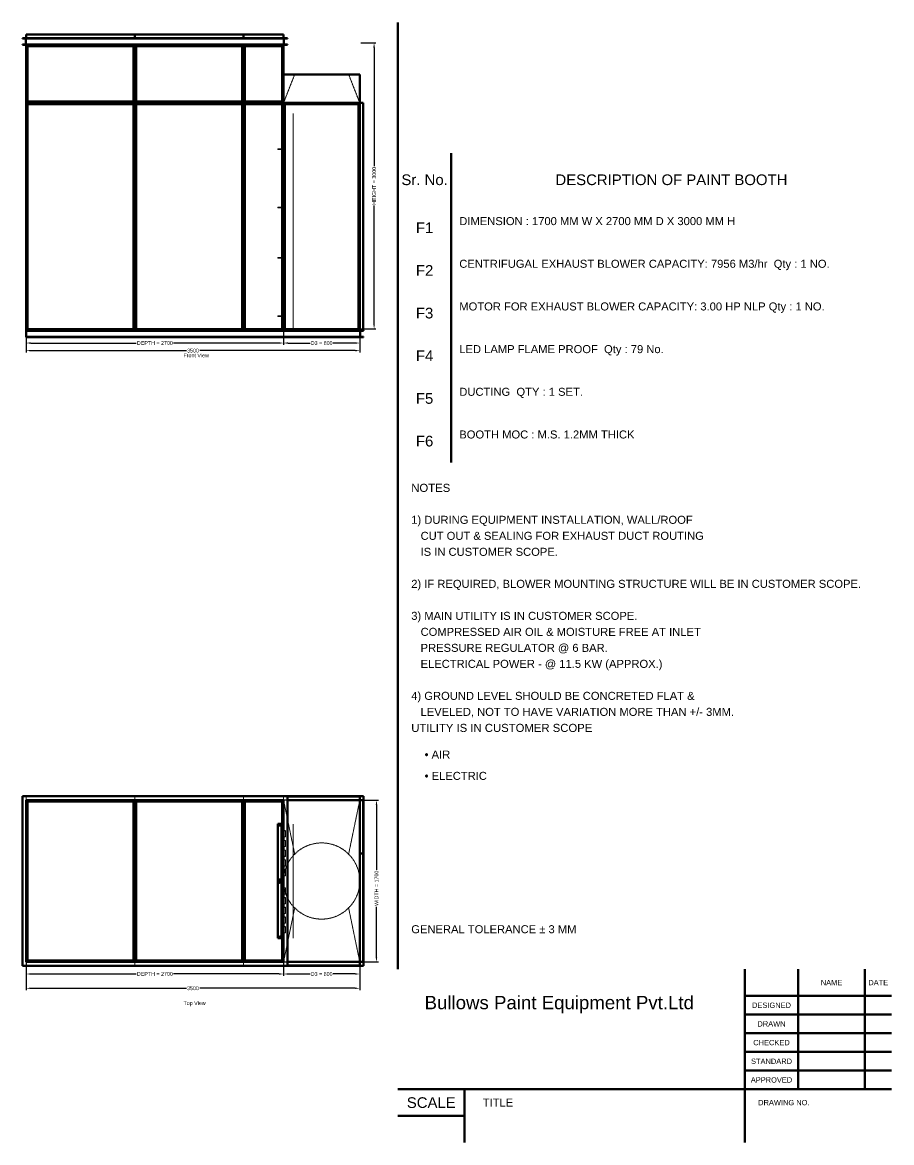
# Model space of a CAD drawing. Header units: millimetres. Extents: x -44 to 17066, y 420 to 12180.
# Drawn here: x 7946 to 17066, y 420 to 12180 of the extents above; entities that cross this region are included whole.
import ezdxf
from ezdxf.enums import TextEntityAlignment as Align

# ---------------------------------------------------------------- set-up
doc = ezdxf.new("R2010")
doc.units = ezdxf.units.MM
doc.linetypes.add('Hidden', pattern=[15, 5, -3, 5, -2])
for name, color, linetype, lineweight in [('Default', 7, 'Continuous', 50), ('Edges', 7, 'Hidden', 15), ('HiddenEdges', 2, 'Hidden', 15), ('HiddenSilhouettes', 2, 'Hidden', 15), ('HiddenWires', 7, 'Hidden', 15), ('Silhouettes', 7, 'Continuous', 50), ('Wires', 7, 'Hidden', 15)]:
    doc.layers.add(name, color=color, linetype=linetype, lineweight=lineweight)
doc.layers.add('Dimension', color=7, linetype='Continuous', lineweight=50, true_color=0x6495ed)
doc.styles.add('Default', font='arial.ttf')
doc.dimstyles.get("Standard").update_dxf_attribs({"dimtxt": 0.18, "dimasz": 0.18, "dimexe": 0.18, "dimexo": 0.0625, "dimgap": 0.09, "dimtad": 0, "dimtih": 1, "dimtoh": 1, "dimdec": 4, "dimzin": 0, "dimdsep": 46, "dimtxsty": 'Standard', "dimcen": 0.09, "dimadec": 0, "dimazin": 0, "dimtfac": 1, "dimtdec": 4, "dimtofl": 0, "dimtmove": 0, "dimatfit": 3, "dimfxl": 1, "dimtolj": 1, "dimtzin": 0, "dimarcsym": 0})

# ---------------------------------------------------------------- blocks, each defined once
blk = doc.blocks.new('Top')
at = {"layer": 'Edges'}
for points in [[(990, 656), (1067, 283)], [(1633, -283), (1750, -850)]]:
    blk.add_lwpolyline(points, dxfattribs=at)
for points in [[(1633, 283, 0), (1750, 850, 0)], [(990, -656, 0), (1067, -283, 0)]]:
    blk.add_polyline3d(points, dxfattribs=at)
for start, end in [(45, 135), (135, 154.1767), (315, 45), (205.8233, 225), (225, 315)]:
    blk.add_arc((1350, 0), 400, start, end, dxfattribs=at)
at = {"layer": 'HiddenEdges'}
blk.add_lwpolyline([(950, 850), (990, 656)], dxfattribs=at)
for points in [[(-1753, -853, 0), (-1753, 853, 0)], [(-1753, 853, 0), (953, 853, 0)], [(-1750, 853, 0), (1753, 853, 0)], [(-1749, 850, 0), (-1749, 887, 0)], [(-1749, 887, 0), (-611, 887, 0)], [(-1749, 849, 0), (-611, 849, 0)], [(-1749, -849, 0), (-1749, 849, 0)], [(-1735, 887, 0), (-1735, 888, 0)], [(-625, 887, 0), (-625, 888, 0)], [(-611, 850, 0), (-611, 887, 0)], [(-611, -849, 0), (-611, 849, 0)], [(-609, 850, 0), (-609, 887, 0)], [(-609, 887, 0), (529, 887, 0)], [(-609, 849, 0), (529, 849, 0)], [(-609, -849, 0), (-609, 849, 0)], [(-595, 887, 0), (-595, 888, 0)], [(515, 887, 0), (515, 888, 0)], [(529, 850, 0), (529, 887, 0)], [(529, -849, 0), (529, 849, 0)], [(531, 850, 0), (531, 887, 0)], [(531, 887, 0), (949, 887, 0)], [(531, -849, 0), (531, 849, 0)], [(531, 849, 0), (949, 849, 0)], [(545, 887, 0), (545, 888, 0)], [(935, 887, 0), (935, 888, 0)], [(949, 850, 0), (949, 887, 0)], [(949, -849, 0), (949, 849, 0)], [(951, 887, 0), (1749, 887, 0)], [(951, 850, 0), (951, 887, 0)], [(953, -853, 0), (953, 853, 0)], [(965, 887, 0), (965, 888, 0)], [(1735, 887, 0), (1735, 888, 0)], [(1749, 850, 0), (1749, 887, 0)], [(1751, 291, 0), (1751, 849, 0)], [(1751, 849, 0), (1787, 849, 0)], [(1753, -853, 0), (1753, 853, 0)], [(1750, 813, 0), (1751, 813, 0)], [(1750, 327, 0), (1751, 327, 0)], [(1750, 253, 0), (1751, 253, 0)], [(1751, 291, 0), (1787, 291, 0)], [(1751, -849, 0), (1751, 289, 0)], [(1751, 289, 0), (1787, 289, 0)], [(950, -850, 0), (990, -656, 0)], [(1750, -813, 0), (1751, -813, 0)], [(-1753, -853, 0), (953, -853, 0)], [(-1750, -853, 0), (1753, -853, 0)], [(-1749, -849, 0), (-611, -849, 0)], [(-1749, -887, 0), (-1749, -850, 0)], [(-1749, -887, 0), (-611, -887, 0)], [(-1735, -888, 0), (-1735, -887, 0)], [(-625, -888, 0), (-625, -887, 0)], [(-611, -887, 0), (-611, -850, 0)], [(-609, -849, 0), (529, -849, 0)], [(-609, -887, 0), (-609, -850, 0)], [(-609, -887, 0), (529, -887, 0)], [(-595, -888, 0), (-595, -887, 0)], [(515, -888, 0), (515, -887, 0)], [(529, -887, 0), (529, -850, 0)], [(531, -849, 0), (949, -849, 0)], [(531, -887, 0), (531, -850, 0)], [(531, -887, 0), (949, -887, 0)], [(545, -888, 0), (545, -887, 0)], [(935, -888, 0), (935, -887, 0)], [(949, -887, 0), (949, -850, 0)], [(951, -887, 0), (951, -850, 0)], [(951, -887, 0), (1749, -887, 0)], [(965, -888, 0), (965, -887, 0)], [(1735, -888, 0), (1735, -887, 0)], [(1749, -887, 0), (1749, -850, 0)], [(1751, -849, 0), (1787, -849, 0)]]:
    blk.add_polyline3d(points, dxfattribs=at)
blk.add_arc((1350, 0), 400, 154.1767, 205.8233, dxfattribs=at)
at = {"layer": 'HiddenSilhouettes'}
for points in [[(-1750, 850, 0), (-1750, 890, 0)], [(-1750, 850, 0), (-1750, 888, 0)], [(-1750, 888, 0), (-610, 888, 0)], [(-1750, 851, 0), (-610, 851, 0)], [(-610, 850, 0), (-610, 888, 0)], [(-610, 888, 0), (530, 888, 0)], [(-610, 851, 0), (530, 851, 0)], [(530, 850, 0), (530, 888, 0)], [(530, 888, 0), (950, 888, 0)], [(530, 851, 0), (950, 851, 0)], [(895, 850, 0), (1343, 850, 0)], [(950, 850, 0), (950, 888, 0)], [(950, 888, 0), (990, 888, 0)], [(950, 851, 0), (1750, 851, 0)], [(950, 850, 0), (990, 850, 0)], [(935, 588, 0), (950, 588, 0)], [(935, 586, 0), (950, 586, 0)], [(935, 523, 0), (950, 523, 0)], [(935, 522, 0), (950, 522, 0)], [(935, 486, 0), (950, 486, 0)], [(935, 484, 0), (950, 484, 0)], [(950, 529, 0), (970, 529, 0)], [(950, 527, 0), (969, 527, 0)], [(969, 464, 0), (969, 527, 0)], [(970, 463, 0), (970, 529, 0)], [(935, 421, 0), (950, 421, 0)], [(935, 420, 0), (950, 420, 0)], [(935, 384, 0), (950, 384, 0)], [(935, 382, 0), (950, 382, 0)], [(950, 464, 0), (969, 464, 0)], [(950, 463, 0), (970, 463, 0)], [(950, 427, 0), (970, 427, 0)], [(950, 425, 0), (969, 425, 0)], [(950, 362, 0), (969, 362, 0)], [(950, 361, 0), (970, 361, 0)], [(969, 362, 0), (969, 425, 0)], [(970, 361, 0), (970, 427, 0)], [(935, 319, 0), (950, 319, 0)], [(935, 318, 0), (950, 318, 0)], [(935, 282, 0), (950, 282, 0)], [(935, 280, 0), (950, 280, 0)], [(950, 325, 0), (970, 325, 0)], [(950, 323, 0), (969, 323, 0)], [(950, 260, 0), (969, 260, 0)], [(950, 259, 0), (970, 259, 0)], [(969, 260, 0), (969, 323, 0)], [(970, 259, 0), (970, 325, 0)], [(935, 217, 0), (950, 217, 0)], [(935, 216, 0), (950, 216, 0)], [(935, 180, 0), (950, 180, 0)], [(935, 178, 0), (950, 178, 0)], [(950, 223, 0), (970, 223, 0)], [(950, 221, 0), (969, 221, 0)], [(950, 158, 0), (969, 158, 0)], [(950, 157, 0), (970, 157, 0)], [(950, 121, 0), (970, 121, 0)], [(950, 119, 0), (969, 119, 0)], [(969, 158, 0), (969, 221, 0)], [(969, 56, 0), (969, 119, 0)], [(970, 157, 0), (970, 223, 0)], [(970, 55, 0), (970, 121, 0)], [(935, 115, 0), (950, 115, 0)], [(935, 114, 0), (950, 114, 0)], [(935, 78, 0), (950, 78, 0)], [(935, 76, 0), (950, 76, 0)], [(935, 13, 0), (950, 13, 0)], [(935, 12, 0), (950, 12, 0)], [(950, 56, 0), (969, 56, 0)], [(950, 55, 0), (970, 55, 0)], [(935, -12, 0), (950, -12, 0)], [(935, -14, 0), (950, -14, 0)], [(935, -77, 0), (950, -77, 0)], [(935, -78, 0), (950, -78, 0)], [(935, -114, 0), (950, -114, 0)], [(935, -116, 0), (950, -116, 0)], [(950, -71, 0), (970, -71, 0)], [(950, -73, 0), (969, -73, 0)], [(969, -136, 0), (969, -73, 0)], [(970, -137, 0), (970, -71, 0)], [(935, -179, 0), (950, -179, 0)], [(935, -180, 0), (950, -180, 0)], [(935, -216, 0), (950, -216, 0)], [(935, -218, 0), (950, -218, 0)], [(950, -136, 0), (969, -136, 0)], [(950, -137, 0), (970, -137, 0)], [(950, -173, 0), (970, -173, 0)], [(950, -175, 0), (969, -175, 0)], [(969, -238, 0), (969, -175, 0)], [(970, -239, 0), (970, -173, 0)], [(935, -281, 0), (950, -281, 0)], [(935, -282, 0), (950, -282, 0)], [(935, -318, 0), (950, -318, 0)], [(935, -320, 0), (950, -320, 0)], [(950, -238, 0), (969, -238, 0)], [(950, -239, 0), (970, -239, 0)], [(950, -275, 0), (970, -275, 0)], [(950, -277, 0), (969, -277, 0)], [(950, -340, 0), (969, -340, 0)], [(950, -341, 0), (970, -341, 0)], [(969, -340, 0), (969, -277, 0)], [(970, -341, 0), (970, -275, 0)], [(935, -383, 0), (950, -383, 0)], [(935, -384, 0), (950, -384, 0)], [(935, -420, 0), (950, -420, 0)], [(935, -422, 0), (950, -422, 0)], [(950, -377, 0), (970, -377, 0)], [(950, -379, 0), (969, -379, 0)], [(950, -442, 0), (969, -442, 0)], [(950, -443, 0), (970, -443, 0)], [(969, -442, 0), (969, -379, 0)], [(970, -443, 0), (970, -377, 0)], [(935, -485, 0), (950, -485, 0)], [(935, -486, 0), (950, -486, 0)], [(935, -522, 0), (950, -522, 0)], [(935, -524, 0), (950, -524, 0)], [(935, -587, 0), (950, -587, 0)], [(950, -479, 0), (970, -479, 0)], [(950, -481, 0), (969, -481, 0)], [(950, -544, 0), (969, -544, 0)], [(950, -545, 0), (970, -545, 0)], [(969, -544, 0), (969, -481, 0)], [(970, -545, 0), (970, -479, 0)], [(935, -588, 0), (950, -588, 0)], [(-1750, -849, 0), (-610, -849, 0)], [(-1750, -888, 0), (-1750, -850, 0)], [(-1750, -850, 0), (895, -850, 0)], [(-1750, -890, 0), (-1750, -850, 0)], [(-1750, -888, 0), (-610, -888, 0)], [(-610, -849, 0), (530, -849, 0)], [(-610, -888, 0), (-610, -850, 0)], [(-610, -888, 0), (530, -888, 0)], [(530, -849, 0), (950, -849, 0)], [(530, -888, 0), (530, -850, 0)], [(530, -888, 0), (950, -888, 0)], [(895, -850, 0), (1343, -850, 0)], [(895, -890, 0), (990, -890, 0)], [(950, -849, 0), (1750, -849, 0)], [(950, -888, 0), (950, -850, 0)], [(950, -850, 0), (990, -850, 0)], [(950, -888, 0), (990, -888, 0)]]:
    blk.add_polyline3d(points, dxfattribs=at)
at = {"layer": 'HiddenWires'}
for points in [[(1050, 0, 0), (1050, 600, 0)], [(1750, 223, 0), (1750, 445, 0)], [(1050, -600, 0), (1050, 0, 0)]]:
    blk.add_polyline3d(points, dxfattribs=at)
at = {"layer": 'Silhouettes'}
for points in [[(-1790, 890, 0), (990, 890, 0)], [(-1790, -890, 0), (-1790, 890, 0)], [(-1750, -850, 0), (-1750, 850, 0)], [(-1750, 850, 0), (-610, 850, 0)], [(-1750, 850, 0), (895, 850, 0)], [(-1735, -835, 0), (-1735, 835, 0)], [(-1735, 835, 0), (-625, 835, 0)], [(-625, -835, 0), (-625, 835, 0)], [(-610, -850, 0), (-610, 850, 0)], [(-610, 850, 0), (530, 850, 0)], [(-595, -835, 0), (-595, 835, 0)], [(-595, 835, 0), (515, 835, 0)], [(515, -835, 0), (515, 835, 0)], [(530, 850, 0), (950, 850, 0)], [(530, -850, 0), (530, 850, 0)], [(545, 835, 0), (935, 835, 0)], [(545, -835, 0), (545, 835, 0)], [(895, 890, 0), (1790, 890, 0)], [(935, -835, 0), (935, 835, 0)], [(950, -850, 0), (950, 850, 0)], [(990, -890, 0), (990, 890, 0)], [(990, 888, 0), (1750, 888, 0)], [(990, 850, 0), (1750, 850, 0)], [(1750, 850, 0), (1750, 888, 0)], [(1750, 850, 0), (1787, 850, 0)], [(1750, 290, 0), (1750, 850, 0)], [(1787, 290, 0), (1787, 850, 0)], [(1790, -890, 0), (1790, 890, 0)], [(890, 0, 0), (890, 600, 0)], [(890, 600, 0), (930, 600, 0)], [(930, 278, 0), (930, 600, 0)], [(930, 522, 0), (930, 588, 0)], [(930, 588, 0), (935, 588, 0)], [(930, 522, 0), (935, 522, 0)], [(930, 420, 0), (930, 486, 0)], [(930, 486, 0), (935, 486, 0)], [(931, 523, 0), (931, 586, 0)], [(931, 586, 0), (935, 586, 0)], [(931, 523, 0), (935, 523, 0)], [(931, 421, 0), (931, 484, 0)], [(931, 484, 0), (935, 484, 0)], [(930, 420, 0), (935, 420, 0)], [(930, 318, 0), (930, 384, 0)], [(930, 384, 0), (935, 384, 0)], [(931, 421, 0), (935, 421, 0)], [(931, 319, 0), (931, 382, 0)], [(931, 382, 0), (935, 382, 0)], [(930, 318, 0), (935, 318, 0)], [(930, 216, 0), (930, 282, 0)], [(930, 282, 0), (935, 282, 0)], [(931, 319, 0), (935, 319, 0)], [(931, 217, 0), (931, 280, 0)], [(931, 280, 0), (935, 280, 0)], [(1750, 290, 0), (1787, 290, 0)], [(1750, -850, 0), (1750, 290, 0)], [(1787, -850, 0), (1787, 290, 0)], [(930, 0, 0), (930, 223, 0)], [(930, 216, 0), (935, 216, 0)], [(930, 114, 0), (930, 180, 0)], [(930, 180, 0), (935, 180, 0)], [(931, 217, 0), (935, 217, 0)], [(931, 115, 0), (931, 178, 0)], [(931, 178, 0), (935, 178, 0)], [(890, -600, 0), (890, 0, 0)], [(890, 0, 0), (930, 0, 0)], [(930, 114, 0), (935, 114, 0)], [(930, 12, 0), (930, 78, 0)], [(930, 78, 0), (935, 78, 0)], [(930, 12, 0), (935, 12, 0)], [(930, -222, 0), (930, 0, 0)], [(931, 115, 0), (935, 115, 0)], [(931, 13, 0), (931, 76, 0)], [(931, 76, 0), (935, 76, 0)], [(931, 13, 0), (935, 13, 0)], [(930, -78, 0), (930, -12, 0)], [(930, -12, 0), (935, -12, 0)], [(930, -78, 0), (935, -78, 0)], [(930, -180, 0), (930, -114, 0)], [(930, -114, 0), (935, -114, 0)], [(931, -77, 0), (931, -14, 0)], [(931, -14, 0), (935, -14, 0)], [(931, -77, 0), (935, -77, 0)], [(931, -179, 0), (931, -116, 0)], [(931, -116, 0), (935, -116, 0)], [(930, -180, 0), (935, -180, 0)], [(930, -282, 0), (930, -216, 0)], [(930, -216, 0), (935, -216, 0)], [(931, -179, 0), (935, -179, 0)], [(931, -281, 0), (931, -218, 0)], [(931, -218, 0), (935, -218, 0)], [(930, -600, 0), (930, -278, 0)], [(930, -282, 0), (935, -282, 0)], [(930, -384, 0), (930, -318, 0)], [(930, -318, 0), (935, -318, 0)], [(931, -281, 0), (935, -281, 0)], [(931, -383, 0), (931, -320, 0)], [(931, -320, 0), (935, -320, 0)], [(930, -384, 0), (935, -384, 0)], [(930, -486, 0), (930, -420, 0)], [(930, -420, 0), (935, -420, 0)], [(931, -383, 0), (935, -383, 0)], [(931, -485, 0), (931, -422, 0)], [(931, -422, 0), (935, -422, 0)], [(930, -486, 0), (935, -486, 0)], [(930, -588, 0), (930, -522, 0)], [(930, -522, 0), (935, -522, 0)], [(931, -485, 0), (935, -485, 0)], [(931, -587, 0), (931, -524, 0)], [(931, -524, 0), (935, -524, 0)], [(931, -587, 0), (935, -587, 0)], [(890, -600, 0), (930, -600, 0)], [(930, -588, 0), (935, -588, 0)], [(-1790, -890, 0), (990, -890, 0)], [(-1750, -850, 0), (-610, -850, 0)], [(-1735, -835, 0), (-625, -835, 0)], [(-610, -850, 0), (530, -850, 0)], [(-595, -835, 0), (515, -835, 0)], [(530, -850, 0), (950, -850, 0)], [(545, -835, 0), (935, -835, 0)], [(990, -850, 0), (1750, -850, 0)], [(990, -888, 0), (1750, -888, 0)], [(990, -890, 0), (1790, -890, 0)], [(1750, -888, 0), (1750, -850, 0)], [(1750, -850, 0), (1787, -850, 0)]]:
    blk.add_polyline3d(points, dxfattribs=at)
for points in [[(-1750, 890, 0)], [(1750, 851, 0)], [(0, -850, 0)]]:
    blk.add_polyline3d(points, close=True, dxfattribs=at)
at = {"layer": 'Wires'}
for centre in [(910, 580), (910, 20), (910, -20), (910, -580)]:
    blk.add_circle(centre, 5, dxfattribs=at)
blk = doc.blocks.new('Front')
at = {"layer": 'Edges'}
for points in [[(950, 871, 0), (1067, 1170, 0)], [(1633, 1170, 0), (1750, 871, 0)]]:
    blk.add_polyline3d(points, dxfattribs=at)
at = {"layer": 'HiddenEdges'}
blk.add_lwpolyline([(950, 870), (950, 871)], dxfattribs=at)
for points in [[(-1750, 1481, 0), (-1750, 1551, 0)], [(-1749, 1551, 0), (-1749, 1588, 0)], [(-1749, 1588, 0), (-611, 1588, 0)], [(-1735, 1588, 0), (-1735, 1589, 0)], [(-625, 1588, 0), (-625, 1589, 0)], [(-611, 1551, 0), (-611, 1588, 0)], [(-609, 1551, 0), (-609, 1588, 0)], [(-609, 1588, 0), (529, 1588, 0)], [(-595, 1588, 0), (-595, 1589, 0)], [(515, 1588, 0), (515, 1589, 0)], [(529, 1551, 0), (529, 1588, 0)], [(531, 1588, 0), (949, 1588, 0)], [(531, 1551, 0), (531, 1588, 0)], [(545, 1588, 0), (545, 1589, 0)], [(935, 1588, 0), (935, 1589, 0)], [(949, 1551, 0), (949, 1588, 0)], [(950, 1481, 0), (950, 1551, 0)], [(-1749, 1480, 0), (-611, 1480, 0)], [(-1749, 872, 0), (-1749, 1480, 0)], [(-611, 872, 0), (-611, 1480, 0)], [(-609, 872, 0), (-609, 1480, 0)], [(-609, 1480, 0), (529, 1480, 0)], [(529, 872, 0), (529, 1480, 0)], [(531, 872, 0), (531, 1480, 0)], [(531, 1480, 0), (949, 1480, 0)], [(949, 872, 0), (949, 1480, 0)], [(-1749, 872, 0), (-611, 872, 0)], [(-1749, 870, 0), (-611, 870, 0)], [(-1749, -1518, 0), (-1749, 870, 0)], [(-611, -1518, 0), (-611, 870, 0)], [(-609, 872, 0), (529, 872, 0)], [(-609, 870, 0), (529, 870, 0)], [(-609, -1518, 0), (-609, 870, 0)], [(529, -1518, 0), (529, 870, 0)], [(531, 872, 0), (949, 872, 0)], [(531, -1518, 0), (531, 870, 0)], [(531, 870, 0), (949, 870, 0)], [(949, -1518, 0), (949, 870, 0)], [(951, -1518, 0), (951, 870, 0)], [(951, 870, 0), (1749, 870, 0)], [(1749, -1518, 0), (1749, 870, 0)], [(1750, 871, 0), (1750, 870, 0)], [(1750, 834, 0), (1751, 834, 0)], [(1751, -1518, 0), (1751, 870, 0)], [(1751, 870, 0), (1787, 870, 0)], [(930, -380, 0), (930, 760, 0)], [(931, -380, 0), (931, 760, 0)], [(970, -380, 0), (970, 760, 0)], [(930, -1520, 0), (930, -380, 0)], [(970, -1520, 0), (970, -380, 0)], [(-1750, -1589, 0), (-1750, -1519, 0)], [(-1749, -1518, 0), (-611, -1518, 0)], [(-609, -1518, 0), (529, -1518, 0)], [(531, -1518, 0), (949, -1518, 0)], [(951, -1518, 0), (1749, -1518, 0)], [(1750, -1482, 0), (1751, -1482, 0)], [(1750, -1589, 0), (1750, -1519, 0)], [(1751, -1518, 0), (1787, -1518, 0)]]:
    blk.add_polyline3d(points, dxfattribs=at)
at = {"layer": 'HiddenSilhouettes'}
for points in [[(950, 870), (950, 871)], [(1750, 871), (1750, 870)]]:
    blk.add_lwpolyline(points, dxfattribs=at)
for points in [[(-1753, 1548, 0)], [(953, 1548, 0)], [(1753, -1522, 0)]]:
    blk.add_polyline3d(points, close=True, dxfattribs=at)
for points in [[(-1750, 1481, 0), (-1750, 1481, 0)], [(-1750, 870, 0), (-1750, 1480, 0)], [(-1750, 1480, 0), (-610, 1480, 0)], [(-610, 1481, 0), (-610, 1481, 0)], [(-610, 1480, 0), (530, 1480, 0)], [(530, 1481, 0), (530, 1481, 0)], [(530, 1480, 0), (950, 1480, 0)], [(950, 1481, 0), (950, 1481, 0)], [(-610, 871, 0), (-610, 1192, 0)], [(-1750, 870, 0), (-610, 870, 0)], [(-610, 870, 0), (530, 870, 0)], [(530, 870, 0), (530, 871, 0)], [(530, 870, 0), (950, 870, 0)], [(950, 870, 0), (950, 871, 0)], [(950, 870, 0), (1750, 870, 0)], [(930, 760, 0), (950, 760, 0)], [(950, 760, 0), (970, 760, 0)], [(969, -380, 0), (969, 760, 0)], [(890, 382, 0), (890, 387, 0)], [(890, 387, 0), (930, 387, 0)], [(890, 382, 0), (930, 382, 0)], [(930, 382, 0), (930, 387, 0)], [(-1750, -1520, 0), (-1750, 0, 0)], [(890, -230, 0), (890, -225, 0)], [(890, -225, 0), (930, -225, 0)], [(890, -230, 0), (930, -230, 0)], [(905, -230, 0), (905, -225, 0)], [(915, -230, 0), (915, -225, 0)], [(930, -230, 0), (930, -225, 0)], [(930, -380, 0), (950, -380, 0)], [(931, -1520, 0), (931, -380, 0)], [(950, -380, 0), (970, -380, 0)], [(969, -1520, 0), (969, -380, 0)], [(530, -1520, 0), (530, -795, 0)], [(890, -758, 0), (890, -753, 0)], [(890, -753, 0), (930, -753, 0)], [(890, -758, 0), (930, -758, 0)], [(930, -758, 0), (930, -753, 0)], [(950, -1520, 0), (950, -1192, 0)], [(890, -1370, 0), (890, -1365, 0)], [(890, -1365, 0), (930, -1365, 0)], [(890, -1370, 0), (930, -1370, 0)], [(905, -1370, 0), (905, -1365, 0)], [(915, -1370, 0), (915, -1365, 0)], [(930, -1370, 0), (930, -1365, 0)], [(-1750, -1520, 0), (-610, -1520, 0)], [(-610, -1520, 0), (-610, -1519, 0)], [(-610, -1520, 0), (530, -1520, 0)], [(530, -1520, 0), (950, -1520, 0)], [(950, -1520, 0), (1750, -1520, 0)], [(1750, -1520, 0), (1750, -1519, 0)]]:
    blk.add_polyline3d(points, dxfattribs=at)
at = {"layer": 'HiddenWires'}
for points in [[(1050, -380, 0), (1050, 760, 0)], [(1050, -1520, 0), (1050, -380, 0)]]:
    blk.add_polyline3d(points, dxfattribs=at)
at = {"layer": 'Silhouettes'}
for points in [[(-1750, 1551), (-1750, 1589)], [(950, 871), (950, 1170)], [(1750, 1170), (1750, 871)]]:
    blk.add_lwpolyline(points, dxfattribs=at)
for points in [[(-1790, 1551, 0), (990, 1551, 0)], [(-1790, 1548, 0), (-1790, 1551, 0)], [(-1790, 1548, 0), (990, 1548, 0)], [(-1753, 1484, 0), (-1753, 1548, 0)], [(-1750, 1589, 0), (-610, 1589, 0)], [(-610, 1589, 0), (530, 1589, 0)], [(-610, 1551, 0), (-610, 1589, 0)], [(530, 1589, 0), (950, 1589, 0)], [(530, 1551, 0), (530, 1589, 0)], [(950, 1551, 0), (950, 1589, 0)], [(953, 1484, 0), (953, 1548, 0)], [(990, 1548, 0), (990, 1551, 0)], [(-1790, 1481, 0), (-1790, 1484, 0)], [(-1790, 1484, 0), (990, 1484, 0)], [(-1790, 1481, 0), (990, 1481, 0)], [(-1750, 871, 0), (-1750, 1481, 0)], [(-1735, 886, 0), (-1735, 1466, 0)], [(-1735, 1466, 0), (-625, 1466, 0)], [(-625, 886, 0), (-625, 1466, 0)], [(-610, 871, 0), (-610, 1481, 0)], [(-595, 1466, 0), (515, 1466, 0)], [(-595, 886, 0), (-595, 1466, 0)], [(515, 886, 0), (515, 1466, 0)], [(530, 871, 0), (530, 1481, 0)], [(545, 1466, 0), (935, 1466, 0)], [(545, 886, 0), (545, 1466, 0)], [(935, 886, 0), (935, 1466, 0)], [(950, 871, 0), (950, 1481, 0)], [(990, 1481, 0), (990, 1484, 0)], [(530, 871, 0), (530, 1192, 0)], [(950, 1170, 0), (1067, 1170, 0)], [(1067, 1170, 0), (1633, 1170, 0)], [(1633, 1170, 0), (1750, 1170, 0)], [(950, 871, 0), (950, 993, 0)], [(-1750, -1519, 0), (-1750, 871, 0)], [(-1750, 871, 0), (-1750, 871, 0)], [(-1750, 871, 0), (-610, 871, 0)], [(-1735, 886, 0), (-625, 886, 0)], [(-1735, -1504, 0), (-1735, 856, 0)], [(-1735, 856, 0), (-625, 856, 0)], [(-625, -1504, 0), (-625, 856, 0)], [(-610, -1519, 0), (-610, 871, 0)], [(-610, 870, 0), (-610, 871, 0)], [(-610, 871, 0), (530, 871, 0)], [(-595, 886, 0), (515, 886, 0)], [(-595, 856, 0), (515, 856, 0)], [(-595, -1504, 0), (-595, 856, 0)], [(515, -1504, 0), (515, 856, 0)], [(530, -1519, 0), (530, 871, 0)], [(530, 871, 0), (950, 871, 0)], [(545, 886, 0), (935, 886, 0)], [(545, -1504, 0), (545, 856, 0)], [(545, 856, 0), (935, 856, 0)], [(935, -1504, 0), (935, 856, 0)], [(950, 871, 0), (1750, 871, 0)], [(950, -1519, 0), (950, 871, 0)], [(965, 856, 0), (1735, 856, 0)], [(965, -1504, 0), (965, 856, 0)], [(1735, -1504, 0), (1735, 856, 0)], [(1750, -1519, 0), (1750, 871, 0)], [(1750, 871, 0), (1787, 871, 0)], [(1787, -1519, 0), (1787, 871, 0)], [(-610, -1519, 0), (-610, 0, 0)], [(1750, -1519, 0), (1750, -1192, 0)], [(-1750, -1519, 0), (1790, -1519, 0)], [(-1750, -1522, 0), (-1750, -1519, 0)], [(-1750, -1522, 0), (1790, -1522, 0)], [(-1750, -1586, 0), (-1750, -1522, 0)], [(-1735, -1504, 0), (-625, -1504, 0)], [(-595, -1504, 0), (515, -1504, 0)], [(545, -1504, 0), (935, -1504, 0)], [(965, -1504, 0), (1735, -1504, 0)], [(1753, -1586, 0), (1753, -1522, 0)], [(1790, -1522, 0), (1790, -1519, 0)], [(-1750, -1589, 0), (-1750, -1586, 0)], [(-1750, -1586, 0), (1790, -1586, 0)], [(-1750, -1589, 0), (1790, -1589, 0)], [(1790, -1589, 0), (1790, -1586, 0)]]:
    blk.add_polyline3d(points, dxfattribs=at)
for points in [[(530, 1480, 0)], [(950, 1480, 0)], [(-610, 870, 0)], [(1750, 870, 0)]]:
    blk.add_polyline3d(points, close=True, dxfattribs=at)
blk = doc.blocks.new('*D5')
at = {"layer": 'Defpoints', "color": 0}
for p in [(7986, 3166), (11486, 3166), (11486, 2040)]:
    blk.add_point(p, dxfattribs=at)
at = {"layer": 'Dimension', "color": 0, "lineweight": -2}
for p, q in [((7986, 3156), (7986, 2020)), ((11486, 3156), (11486, 2020)), ((8034, 2040), (9666, 2040)), ((11438, 2040), (9806, 2040))]:
    blk.add_line(p, q, dxfattribs=at)
at = {"layer": 'Dimension', "color": 0}
for points in [[(8034, 2048), (8034, 2032), (7986, 2040)], [(11438, 2032), (11438, 2048), (11486, 2040)]]:
    blk.add_solid(points, dxfattribs=at)
at = {"layer": 'Dimension', "color": 0, "insert": (9736, 2040), "char_height": 40, "attachment_point": 5, "style": 'Default'}
blk.add_mtext('\\A1;3500', dxfattribs=at)
blk = doc.blocks.new('*D6')
at = {"layer": 'Defpoints', "color": 0}
for p in [(7986, 3166), (10686, 3166), (10686, 2190)]:
    blk.add_point(p, dxfattribs=at)
at = {"layer": 'Dimension', "color": 0, "lineweight": -2}
for p, q in [((7986, 3156), (7986, 2170)), ((10686, 3156), (10686, 2170)), ((8034, 2190), (9141, 2190)), ((10638, 2190), (9531, 2190))]:
    blk.add_line(p, q, dxfattribs=at)
at = {"layer": 'Dimension', "color": 0}
for points in [[(8034, 2198), (8034, 2182), (7986, 2190)], [(10638, 2182), (10638, 2198), (10686, 2190)]]:
    blk.add_solid(points, dxfattribs=at)
at = {"layer": 'Dimension', "color": 0, "insert": (9336, 2190), "char_height": 40, "attachment_point": 5, "style": 'Default'}
blk.add_mtext('\\A1;DEPTH = 2700', dxfattribs=at)
blk = doc.blocks.new('*D7')
at = {"layer": 'Defpoints', "color": 0}
for p in [(10686, 3166), (11486, 3166), (11486, 2190)]:
    blk.add_point(p, dxfattribs=at)
at = {"layer": 'Dimension', "color": 0, "lineweight": -2}
for p, q in [((10686, 3156), (10686, 2170)), ((11486, 3156), (11486, 2170)), ((10734, 2190), (10965, 2190)), ((11438, 2190), (11207, 2190))]:
    blk.add_line(p, q, dxfattribs=at)
at = {"layer": 'Dimension', "color": 0}
for points in [[(10734, 2198), (10734, 2182), (10686, 2190)], [(11438, 2182), (11438, 2198), (11486, 2190)]]:
    blk.add_solid(points, dxfattribs=at)
at = {"layer": 'Dimension', "color": 0, "insert": (11086, 2190), "char_height": 40, "attachment_point": 5, "style": 'Default'}
blk.add_mtext('\\A1;D3 = 800', dxfattribs=at)
blk = doc.blocks.new('*D8')
at = {"layer": 'Defpoints', "color": 0}
for p in [(11486, 4016), (11661, 4016), (11486, 2316)]:
    blk.add_point(p, dxfattribs=at)
at = {"layer": 'Dimension', "color": 0, "lineweight": -2}
for p, q in [((11496, 4016), (11681, 4016)), ((11661, 3968), (11661, 3284)), ((11661, 2364), (11661, 2896)), ((11496, 2316), (11681, 2316))]:
    blk.add_line(p, q, dxfattribs=at)
at = {"layer": 'Dimension', "color": 0}
for points in [[(11669, 3968), (11653, 3968), (11661, 4016)], [(11653, 2364), (11669, 2364), (11661, 2316)]]:
    blk.add_solid(points, dxfattribs=at)
at = {"layer": 'Dimension', "color": 0, "insert": (11661, 3090), "char_height": 40, "attachment_point": 5, "rotation": 90, "style": 'Default'}
blk.add_mtext('\\A1;WIDTH = 1700', dxfattribs=at)
blk = doc.blocks.new('*D9')
at = {"layer": 'Defpoints', "color": 0}
for p in [(7986, 8964), (10686, 8964), (10686, 8814)]:
    blk.add_point(p, dxfattribs=at)
at = {"layer": 'Dimension', "color": 0, "lineweight": -2}
for p, q in [((7986, 8954), (7986, 8794)), ((10686, 8954), (10686, 8794)), ((8034, 8814), (9141, 8814)), ((10638, 8814), (9531, 8814))]:
    blk.add_line(p, q, dxfattribs=at)
at = {"layer": 'Dimension', "color": 0}
for points in [[(8034, 8822), (8034, 8806), (7986, 8814)], [(10638, 8806), (10638, 8822), (10686, 8814)]]:
    blk.add_solid(points, dxfattribs=at)
at = {"layer": 'Dimension', "color": 0, "insert": (9336, 8814), "char_height": 40, "attachment_point": 5, "style": 'Default'}
blk.add_mtext('\\A1;DEPTH = 2700', dxfattribs=at)
blk = doc.blocks.new('*D10')
at = {"layer": 'Defpoints', "color": 0}
for p in [(10686, 8964), (11486, 8964), (11486, 8814)]:
    blk.add_point(p, dxfattribs=at)
at = {"layer": 'Dimension', "color": 0, "lineweight": -2}
for p, q in [((10686, 8954), (10686, 8794)), ((11486, 8954), (11486, 8794)), ((10734, 8814), (10965, 8814)), ((11438, 8814), (11207, 8814))]:
    blk.add_line(p, q, dxfattribs=at)
at = {"layer": 'Dimension', "color": 0}
for points in [[(10734, 8822), (10734, 8806), (10686, 8814)], [(11438, 8806), (11438, 8822), (11486, 8814)]]:
    blk.add_solid(points, dxfattribs=at)
at = {"layer": 'Dimension', "color": 0, "insert": (11086, 8814), "char_height": 40, "attachment_point": 5, "style": 'Default'}
blk.add_mtext('\\A1;D3 = 800', dxfattribs=at)
blk = doc.blocks.new('*D11')
at = {"layer": 'Defpoints', "color": 0}
for p in [(7986, 8964), (11486, 8964), (11486, 8734)]:
    blk.add_point(p, dxfattribs=at)
at = {"layer": 'Dimension', "color": 0, "lineweight": -2}
for p, q in [((7986, 8954), (7986, 8714)), ((11486, 8954), (11486, 8714)), ((8034, 8734), (9666, 8734)), ((11438, 8734), (9806, 8734))]:
    blk.add_line(p, q, dxfattribs=at)
at = {"layer": 'Dimension', "color": 0}
for points in [[(8034, 8742), (8034, 8726), (7986, 8734)], [(11438, 8726), (11438, 8742), (11486, 8734)]]:
    blk.add_solid(points, dxfattribs=at)
at = {"layer": 'Dimension', "color": 0, "insert": (9736, 8734), "char_height": 40, "attachment_point": 5, "style": 'Default'}
blk.add_mtext('\\A1;3500', dxfattribs=at)
blk = doc.blocks.new('*D12')
at = {"layer": 'Defpoints', "color": 0}
for p in [(11486, 11964), (11636, 11964), (11486, 8964)]:
    blk.add_point(p, dxfattribs=at)
at = {"layer": 'Dimension', "color": 0, "lineweight": -2}
for p, q in [((11496, 11964), (11656, 11964)), ((11636, 11916), (11636, 10670)), ((11636, 9012), (11636, 10258)), ((11496, 8964), (11656, 8964))]:
    blk.add_line(p, q, dxfattribs=at)
at = {"layer": 'Dimension', "color": 0}
for points in [[(11644, 11916), (11628, 11916), (11636, 11964)], [(11628, 9012), (11644, 9012), (11636, 8964)]]:
    blk.add_solid(points, dxfattribs=at)
at = {"layer": 'Dimension', "color": 0, "insert": (11636, 10464), "char_height": 40, "attachment_point": 5, "rotation": 90, "style": 'Default'}
blk.add_mtext('\\A1;HEIGHT = 3000', dxfattribs=at)

msp = doc.modelspace()

# ---------------------------------------------------------------- linework, layer by layer
at = {"layer": 'Default'}
for p, q in [((11886, 12180), (11886, 2240)), ((12446, 10808), (12446, 10248)), ((12446, 10808), (12446, 7560)), ((15526, 2240), (15526, 420)), ((16086, 980), (16086, 2240)), ((16786, 980), (16786, 2240)), ((15526, 1960), (17066, 1960)), ((15526, 1764), (17066, 1764)), ((15526, 1568), (17066, 1568)), ((15526, 1372), (17066, 1372)), ((15526, 1176), (17066, 1176)), ((11886, 980), (17066, 980)), ((12586, 980), (12586, 420)), ((11886, 700), (12586, 700))]:
    msp.add_line(p, q, dxfattribs=at)

# ---------------------------------------------------------------- block references
for name, p in [('Front', (9736, 10464)), ('Top', (9736, 3166))]:
    msp.add_blockref(name, p, dxfattribs=at)

# ---------------------------------------------------------------- texts
at = {"layer": 'Default', "style": 'Default'}
for s, height, p in [('Sr. No.', 112, (12166, 10528)), ('DESCRIPTION OF PAINT BOOTH', 112, (14756, 10528)), ('F1', 112, (12166, 10024)), ('F2', 112, (12166, 9576)), ('F3', 112, (12166, 9128)), ('F4', 112, (12166, 8680)), ('F5', 112, (12166, 8232)), ('F6', 112, (12166, 7784)), ('NAME', 56, (16436, 2100)), ('DATE', 56, (16926, 2100)), ('DESIGNED', 56, (15806, 1862)), ('DRAWN', 56, (15806, 1666)), ('CHECKED', 56, (15806, 1470)), ('STANDARD', 56, (15806, 1274)), ('APPROVED', 56, (15806, 1078)), ('SCALE', 112, (12236, 840)), ('TITLE', 84, (12936, 840))]:
    msp.add_text(s, height=height, dxfattribs=at).set_placement(p, align=Align.MIDDLE_CENTER)
for s, height, p in [('DIMENSION : 1700 MM W X 2700 MM D X 3000 MM H', 84, (12530, 10136)), ('CENTRIFUGAL EXHAUST BLOWER CAPACITY: 7956 M3/hr  Qty : 1 NO.', 84, (12530, 9688)), ('MOTOR FOR EXHAUST BLOWER CAPACITY: 3.00 HP NLP Qty : 1 NO.', 84, (12530, 9240)), ('LED LAMP FLAME PROOF  Qty : 79 No.', 84, (12530, 8792)), ('DUCTING  QTY : 1 SET.', 84, (12530, 8344)), ('BOOTH MOC : M.S. 1.2MM THICK', 84, (12530, 7896)), ('NOTES', 85, (12026, 7336)), ('1) DURING EQUIPMENT INSTALLATION, WALL/ROOF', 84, (12026, 7000)), ('   CUT OUT & SEALING FOR EXHAUST DUCT ROUTING', 84, (12026, 6832)), ('   IS IN CUSTOMER SCOPE.', 84, (12026, 6664)), ('2) IF REQUIRED, BLOWER MOUNTING STRUCTURE WILL BE IN CUSTOMER SCOPE.', 84, (12026, 6328)), ('3) MAIN UTILITY IS IN CUSTOMER SCOPE.', 84, (12026, 5992)), ('   COMPRESSED AIR OIL & MOISTURE FREE AT INLET', 84, (12026, 5824)), ('   PRESSURE REGULATOR @ 6 BAR.', 84, (12026, 5656)), ('   ELECTRICAL POWER - @ 11.5 KW (APPROX.)', 84, (12026, 5488)), ('4) GROUND LEVEL SHOULD BE CONCRETED FLAT &', 84, (12026, 5152)), ('   LEVELED, NOT TO HAVE VARIATION MORE THAN +/- 3MM.', 84, (12026, 4984)), ('UTILITY IS IN CUSTOMER SCOPE', 85, (12026, 4816)), ('• AIR', 84, (12166, 4536)), ('• ELECTRIC', 84, (12166, 4312)), ('Bullows Paint Equipment Pvt.Ltd', 140, (12166, 1960))]:
    msp.add_text(s, height=height, dxfattribs=at).set_placement(p, align=Align.TOP_LEFT)
for s, height, p in [('GENERAL TOLERANCE ± 3 MM', 84, (12026, 2660)), ('DRAWING NO.', 56, (15666, 840))]:
    msp.add_text(s, height=height, dxfattribs=at).set_placement(p, align=Align.MIDDLE_LEFT)
at = {"layer": 'Dimension', "style": 'Default'}
for s, p in [('Front View', (9636, 8664)), ('Top View', (9636, 1864))]:
    msp.add_text(s, height=40, dxfattribs=at).set_placement(p)

# ---------------------------------------------------------------- dimensions: what is measured, and where the dimension line sits
at = {"layer": 'Dimension'}
for base, p1, p2, text, picture, middle in [((11636, 11964), (11486, 8964), (11486, 11964), 'HEIGHT = <>', '*D12', (11636, 10464)), ((11661, 4016), (11486, 2316), (11486, 4016), 'WIDTH = <>', '*D8', (11661, 3090))]:
    dim = msp.add_linear_dim(base=base, p1=p1, p2=p2, angle=90, text=text, dimstyle='Standard', override={"dimscale": 1, "dimtxt": 40, "dimasz": 48, "dimexe": 20, "dimexo": 10, "dimgap": 10, "dimtad": 0, "dimjust": 0, "dimtih": 0, "dimtoh": 0, "dimdec": 3, "dimlfac": 1, "dimzin": 8, "dimlunit": 2, "dimpost": '', "dimtxsty": 'Default', "dimsah": 0, "dimse1": 0, "dimse2": 0, "dimclrt": 0, "dimtol": 0, "dimlim": 0, "dimtp": 0, "dimtm": 0, "dimtfac": 1, "dimtdec": 3, "dimtix": 0, "dimtzin": 8}, dxfattribs=at)
    dim.commit()
    dim.dimension.update_dxf_attribs({"geometry": picture, "text_midpoint": middle, "dimtype": 160})
for base, p1, p2, text, picture, middle in [((10686, 8814), (7986, 8964), (10686, 8964), 'DEPTH = <>', '*D9', (9336, 8814)), ((11486, 8814), (10686, 8964), (11486, 8964), 'D3 = <>', '*D10', (11086, 8814)), ((10686, 2190), (7986, 3166), (10686, 3166), 'DEPTH = <>', '*D6', (9336, 2190)), ((11486, 2190), (10686, 3166), (11486, 3166), 'D3 = <>', '*D7', (11086, 2190))]:
    dim = msp.add_linear_dim(base=base, p1=p1, p2=p2, text=text, dimstyle='Standard', override={"dimscale": 1, "dimtxt": 40, "dimasz": 48, "dimexe": 20, "dimexo": 10, "dimgap": 10, "dimtad": 0, "dimjust": 0, "dimtih": 0, "dimtoh": 0, "dimdec": 3, "dimlfac": 1, "dimzin": 8, "dimlunit": 2, "dimpost": '', "dimtxsty": 'Default', "dimsah": 0, "dimse1": 0, "dimse2": 0, "dimclrt": 0, "dimtol": 0, "dimlim": 0, "dimtp": 0, "dimtm": 0, "dimtfac": 1, "dimtdec": 3, "dimtix": 0, "dimtzin": 8}, dxfattribs=at)
    dim.commit()
    dim.dimension.update_dxf_attribs({"geometry": picture, "text_midpoint": middle, "dimtype": 160})
for base, p1, p2, picture, middle in [((11486, 8734), (7986, 8964), (11486, 8964), '*D11', (9736, 8734)), ((11486, 2040), (7986, 3166), (11486, 3166), '*D5', (9736, 2040))]:
    dim = msp.add_linear_dim(base=base, p1=p1, p2=p2, dimstyle='Standard', override={"dimscale": 1, "dimtxt": 40, "dimasz": 48, "dimexe": 20, "dimexo": 10, "dimgap": 10, "dimtad": 0, "dimjust": 0, "dimtih": 0, "dimtoh": 0, "dimdec": 3, "dimlfac": 1, "dimzin": 8, "dimlunit": 2, "dimpost": '', "dimtxsty": 'Default', "dimsah": 0, "dimse1": 0, "dimse2": 0, "dimclrt": 0, "dimtol": 0, "dimlim": 0, "dimtp": 0, "dimtm": 0, "dimtfac": 1, "dimtdec": 3, "dimtix": 0, "dimtzin": 8}, dxfattribs=at)
    dim.commit()
    dim.dimension.update_dxf_attribs({"geometry": picture, "text_midpoint": middle, "dimtype": 160})

doc.saveas('drawing.dxf')
